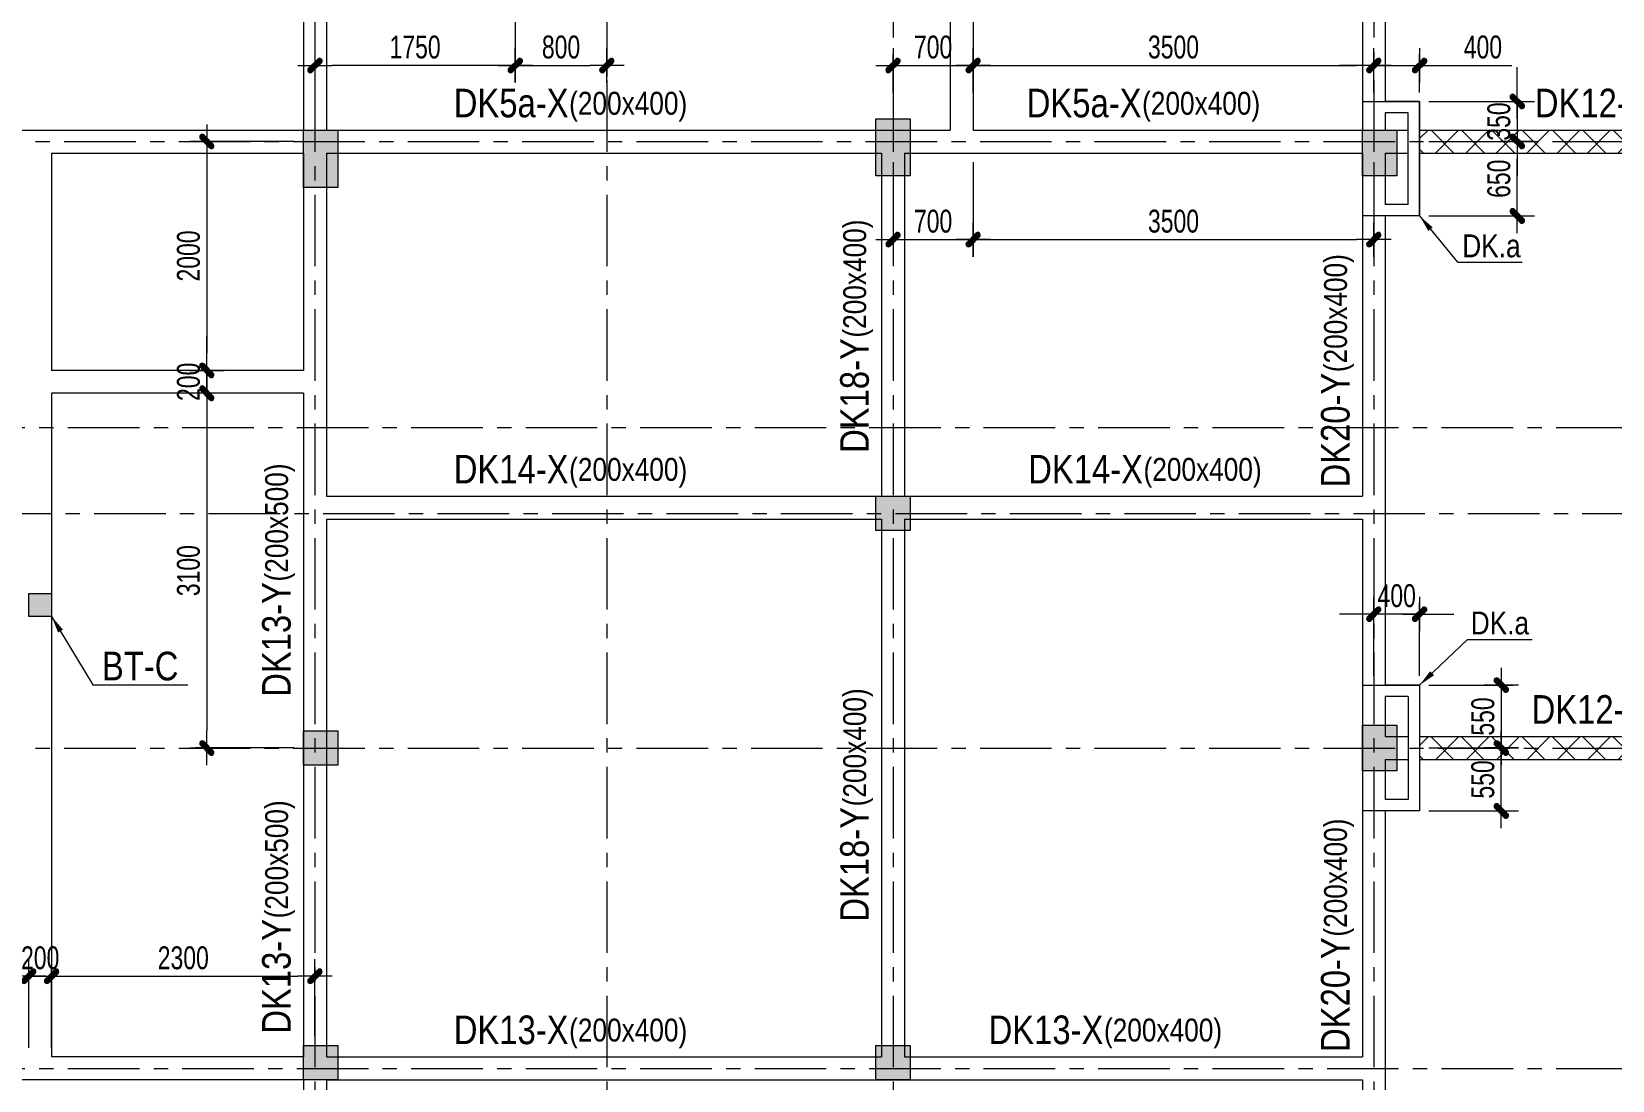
# Model space of a CAD drawing. Header units: millimetres. Extents: x -32285 to 839146, y -560248 to 114976.
# Drawn here: x 33275 to 47084, y 15045 to 24211 of the extents above; entities that cross this region are included whole.
import ezdxf
from ezdxf.enums import TextEntityAlignment as Align

# ---------------------------------------------------------------- set-up
doc = ezdxf.new("R2010")
doc.units = ezdxf.units.MM
doc.linetypes.add('ACAD_ISO03W100', pattern=[30, 12, -18])
doc.linetypes.add('CENTER', pattern=[2, 1.25, -0.25, 0.25, -0.25])
doc.layers.get('0').update_dxf_attribs({"lineweight": 20})
doc.layers.get('Defpoints').update_dxf_attribs({"lineweight": 9})
for name, color, linetype, lineweight in [('a', 2, 'Continuous', 20), ('A_Bao_Cot_S_0.2', 3, 'Continuous', 20), ('A_Bao_DK_S_0.2', 3, 'Continuous', 20), ('A_Center_S_0.09', 8, 'Continuous', 9), ('A_Hatch_Cot_S_0.2', 30, 'Continuous', 20), ('A_Hatch_S_CONC_0.05', 8, 'ACAD_ISO03W100', 5), ('A_Note_Steel_S_0.09', 8, 'Continuous', 9), ('BT-1', 6, 'Continuous', 35), ('COT CAY1', 6, 'Continuous', 20), ('Dim P', 150, 'Continuous', 15), ('DK-X', 33, 'Continuous', 35), ('DK-Y', 6, 'Continuous', 35), ('GCT-S', 8, 'Continuous', 9), ('TTN', 4, 'Continuous', 20)]:
    doc.layers.add(name, color=color, linetype=linetype, lineweight=lineweight)
doc.styles.add('conden250', font='VHELVCN.TTF', dxfattribs={"height": 250})
doc.styles.add('condense200', font='VHELVCN.TTF', dxfattribs={"height": 200})
doc.styles.add('Shx200', font='vn_vni.shx', dxfattribs={"width": 0.75, "bigfont": '@extfont2.shx'})
doc.dimstyles.new('SC 100 shx', dxfattribs={"dimtxt": 200, "dimasz": 150, "dimexe": 100, "dimexo": 80, "dimgap": 60, "dimtad": 1, "dimdec": 0, "dimtxsty": 'Shx200', "dimblk": 'STIK-01', "dimcen": -125, "dimdle": 100, "dimclrd": 8, "dimclre": 8, "dimclrt": 256, "dimadec": 0, "dimazin": 0, "dimtfac": 1, "dimtdec": 0, "dimtix": 1, "dimtmove": 0, "dimatfit": 3, "dimfxl": 1, "dimlwd": 9, "dimlwe": 9, "dimarcsym": 0})

# ---------------------------------------------------------------- blocks, each defined once
blk = doc.blocks.new('STIK-01')
at = {"lineweight": 13}
h = blk.add_hatch(color=8, dxfattribs=at)
edge = h.paths.add_edge_path()
edge.add_line((-0.162, -0.374), (0.374, 0.162))
edge.add_arc((0.268, 0.268), 0.15, 315, 495)
edge.add_line((0.162, 0.374), (-0.374, -0.162))
edge.add_arc((-0.268, -0.268), 0.15, 135, 315)
at = {"color": 8, "lineweight": 9}
for p, q in [((0, 0.212), (0, 1)), ((-0.212, 0), (-1, 0)), ((1, 0), (0.212, 0)), ((0, -1), (0, -0.212))]:
    blk.add_line(p, q, dxfattribs=at)
at = {"color": 8, "lineweight": 13}
blk.add_lwpolyline([(-0.162, -0.374), (0.374, 0.162, 1), (0.162, 0.374), (-0.374, -0.162, 1)], format="xyb", close=True, dxfattribs=at)
blk = doc.blocks.new('*D131')
at = {"layer": 'Defpoints', "color": 0, "linetype": 'Continuous', "transparency": 16777216}
for p in [(259152, -76233), (259852, -76233), (259852, -76990)]:
    blk.add_point(p, dxfattribs=at)
at = {"layer": 'Dim P', "color": 8, "linetype": 'Continuous', "lineweight": 9, "transparency": 16777216}
for p, q in [((259152, -76313), (259152, -77090)), ((259852, -76313), (259852, -77090)), ((259302, -76990), (259702, -76990))]:
    blk.add_line(p, q, dxfattribs=at)
at = {"layer": 'Dim P', "color": 8, "linetype": 'Continuous', "lineweight": 9, "transparency": 16777216, "xscale": 150, "yscale": 150, "zscale": 150, "rotation": 180}
blk.add_blockref('STIK-01', (259152, -76990), dxfattribs=at)
at = {"layer": 'Dim P', "color": 8, "linetype": 'Continuous', "lineweight": 9, "transparency": 16777216, "xscale": 150, "yscale": 150, "zscale": 150}
blk.add_blockref('STIK-01', (259852, -76990), dxfattribs=at)
at = {"layer": 'Dim P', "linetype": 'Continuous', "transparency": 16777216, "insert": (259502, -76830), "char_height": 200, "attachment_point": 5, "style": 'Shx200'}
blk.add_mtext('700', dxfattribs=at)
blk = doc.blocks.new('*D132')
at = {"layer": 'Defpoints', "color": 0, "linetype": 'Continuous', "transparency": 16777216}
for p in [(259852, -76233), (263352, -76233), (263352, -76990)]:
    blk.add_point(p, dxfattribs=at)
at = {"layer": 'Dim P', "color": 8, "linetype": 'Continuous', "lineweight": 9, "transparency": 16777216}
for p, q in [((259852, -76313), (259852, -77090)), ((263352, -76313), (263352, -77090)), ((260002, -76990), (263202, -76990))]:
    blk.add_line(p, q, dxfattribs=at)
at = {"layer": 'Dim P', "color": 8, "linetype": 'Continuous', "lineweight": 9, "transparency": 16777216, "xscale": 150, "yscale": 150, "zscale": 150, "rotation": 180}
blk.add_blockref('STIK-01', (259852, -76990), dxfattribs=at)
at = {"layer": 'Dim P', "color": 8, "linetype": 'Continuous', "lineweight": 9, "transparency": 16777216, "xscale": 150, "yscale": 150, "zscale": 150}
blk.add_blockref('STIK-01', (263352, -76990), dxfattribs=at)
at = {"layer": 'Dim P', "linetype": 'Continuous', "transparency": 16777216, "insert": (261602, -76830), "char_height": 200, "attachment_point": 5, "style": 'Shx200'}
blk.add_mtext('3500', dxfattribs=at)
blk = doc.blocks.new('*D133')
at = {"layer": 'Defpoints', "color": 0, "linetype": 'Continuous', "transparency": 16777216}
for p in [(263752, -75783), (263752, -76133), (264605, -76133)]:
    blk.add_point(p, dxfattribs=at)
at = {"layer": 'Dim P', "color": 8, "linetype": 'Continuous', "lineweight": 9, "transparency": 16777216}
for p, q in [((264605, -75633), (264605, -75483)), ((263832, -75783), (264705, -75783)), ((264605, -75783), (264605, -76133)), ((263832, -76133), (264705, -76133)), ((264605, -76283), (264605, -76433))]:
    blk.add_line(p, q, dxfattribs=at)
at = {"layer": 'Dim P', "color": 8, "linetype": 'Continuous', "lineweight": 9, "transparency": 16777216, "xscale": 150, "yscale": 150, "zscale": 150}
for p, rotation in [((264605, -75783), 270), ((264605, -76133), 90)]:
    blk.add_blockref('STIK-01', p, dxfattribs=dict(at, rotation=rotation))
at = {"layer": 'Dim P', "linetype": 'Continuous', "transparency": 16777216, "insert": (264445, -75958), "char_height": 200, "attachment_point": 5, "rotation": 90, "style": 'Shx200'}
blk.add_mtext('350', dxfattribs=at)
blk = doc.blocks.new('*D134')
at = {"layer": 'Defpoints', "color": 0, "linetype": 'Continuous', "transparency": 16777216}
for p in [(263752, -76133), (264605, -76133), (263752, -76783)]:
    blk.add_point(p, dxfattribs=at)
at = {"layer": 'Dim P', "color": 8, "linetype": 'Continuous', "lineweight": 9, "transparency": 16777216}
for p, q in [((263832, -76133), (264705, -76133)), ((264605, -76633), (264605, -76283)), ((263832, -76783), (264705, -76783))]:
    blk.add_line(p, q, dxfattribs=at)
at = {"layer": 'Dim P', "color": 8, "linetype": 'Continuous', "lineweight": 9, "transparency": 16777216, "xscale": 150, "yscale": 150, "zscale": 150}
for p, rotation in [((264605, -76133), 90), ((264605, -76783), 270)]:
    blk.add_blockref('STIK-01', p, dxfattribs=dict(at, rotation=rotation))
at = {"layer": 'Dim P', "linetype": 'Continuous', "transparency": 16777216, "insert": (264445, -76458), "char_height": 200, "attachment_point": 5, "rotation": 90, "style": 'Shx200'}
blk.add_mtext('650', dxfattribs=at)
blk = doc.blocks.new('*D149')
at = {"layer": 'Defpoints', "color": 0, "linetype": 'Continuous', "transparency": 16777216}
for p in [(254102, -74733), (255852, -74733), (254102, -75468)]:
    blk.add_point(p, dxfattribs=at)
at = {"layer": 'Dim P', "color": 8, "linetype": 'Continuous', "lineweight": 9, "transparency": 16777216}
for p, q in [((254102, -74813), (254102, -75568)), ((255852, -74813), (255852, -75568)), ((255702, -75468), (254252, -75468))]:
    blk.add_line(p, q, dxfattribs=at)
at = {"layer": 'Dim P', "color": 8, "linetype": 'Continuous', "lineweight": 9, "transparency": 16777216, "xscale": 150, "yscale": 150, "zscale": 150, "rotation": 180}
blk.add_blockref('STIK-01', (254102, -75468), dxfattribs=at)
at = {"layer": 'Dim P', "color": 8, "linetype": 'Continuous', "lineweight": 9, "transparency": 16777216, "xscale": 150, "yscale": 150, "zscale": 150}
blk.add_blockref('STIK-01', (255852, -75468), dxfattribs=at)
at = {"layer": 'Dim P', "linetype": 'Continuous', "transparency": 16777216, "insert": (254977, -75308), "char_height": 200, "attachment_point": 5, "style": 'Shx200'}
blk.add_mtext('1750', dxfattribs=at)
blk = doc.blocks.new('*D150')
at = {"layer": 'Defpoints', "color": 0, "linetype": 'Continuous', "transparency": 16777216}
for p in [(255852, -74733), (256652, -74733), (256652, -75468)]:
    blk.add_point(p, dxfattribs=at)
at = {"layer": 'Dim P', "color": 8, "linetype": 'Continuous', "lineweight": 9, "transparency": 16777216}
for p, q in [((255852, -74813), (255852, -75568)), ((256652, -74813), (256652, -75568)), ((256002, -75468), (256502, -75468))]:
    blk.add_line(p, q, dxfattribs=at)
at = {"layer": 'Dim P', "color": 8, "linetype": 'Continuous', "lineweight": 9, "transparency": 16777216, "xscale": 150, "yscale": 150, "zscale": 150, "rotation": 180}
blk.add_blockref('STIK-01', (255852, -75468), dxfattribs=at)
at = {"layer": 'Dim P', "color": 8, "linetype": 'Continuous', "lineweight": 9, "transparency": 16777216, "xscale": 150, "yscale": 150, "zscale": 150}
blk.add_blockref('STIK-01', (256652, -75468), dxfattribs=at)
at = {"layer": 'Dim P', "linetype": 'Continuous', "transparency": 16777216, "insert": (256252, -75308), "char_height": 200, "attachment_point": 5, "style": 'Shx200'}
blk.add_mtext('800', dxfattribs=at)
blk = doc.blocks.new('*D151')
at = {"layer": 'Defpoints', "color": 0, "linetype": 'Continuous', "transparency": 16777216}
for p in [(259852, -75468), (259152, -75783), (259852, -75783)]:
    blk.add_point(p, dxfattribs=at)
at = {"layer": 'Dim P', "color": 8, "linetype": 'Continuous', "lineweight": 9, "transparency": 16777216}
for p, q in [((259152, -75703), (259152, -75368)), ((259852, -75703), (259852, -75368)), ((259302, -75468), (259702, -75468))]:
    blk.add_line(p, q, dxfattribs=at)
at = {"layer": 'Dim P', "color": 8, "linetype": 'Continuous', "lineweight": 9, "transparency": 16777216, "xscale": 150, "yscale": 150, "zscale": 150, "rotation": 180}
blk.add_blockref('STIK-01', (259152, -75468), dxfattribs=at)
at = {"layer": 'Dim P', "color": 8, "linetype": 'Continuous', "lineweight": 9, "transparency": 16777216, "xscale": 150, "yscale": 150, "zscale": 150}
blk.add_blockref('STIK-01', (259852, -75468), dxfattribs=at)
at = {"layer": 'Dim P', "linetype": 'Continuous', "transparency": 16777216, "insert": (259502, -75308), "char_height": 200, "attachment_point": 5, "style": 'Shx200'}
blk.add_mtext('700', dxfattribs=at)
blk = doc.blocks.new('*D156')
at = {"layer": 'Defpoints', "color": 0, "linetype": 'Continuous', "transparency": 16777216}
for p in [(263352, -75468), (259852, -75783), (263352, -75783)]:
    blk.add_point(p, dxfattribs=at)
at = {"layer": 'Dim P', "color": 8, "linetype": 'Continuous', "lineweight": 9, "transparency": 16777216}
for p, q in [((259852, -75703), (259852, -75368)), ((263352, -75703), (263352, -75368)), ((260002, -75468), (263202, -75468))]:
    blk.add_line(p, q, dxfattribs=at)
at = {"layer": 'Dim P', "color": 8, "linetype": 'Continuous', "lineweight": 9, "transparency": 16777216, "xscale": 150, "yscale": 150, "zscale": 150, "rotation": 180}
blk.add_blockref('STIK-01', (259852, -75468), dxfattribs=at)
at = {"layer": 'Dim P', "color": 8, "linetype": 'Continuous', "lineweight": 9, "transparency": 16777216, "xscale": 150, "yscale": 150, "zscale": 150}
blk.add_blockref('STIK-01', (263352, -75468), dxfattribs=at)
at = {"layer": 'Dim P', "linetype": 'Continuous', "transparency": 16777216, "insert": (261602, -75308), "char_height": 200, "attachment_point": 5, "style": 'Shx200'}
blk.add_mtext('3500', dxfattribs=at)
blk = doc.blocks.new('*D157')
at = {"layer": 'Defpoints', "color": 0, "linetype": 'Continuous', "transparency": 16777216}
for p in [(263352, -75468), (263352, -75783), (263752, -75783)]:
    blk.add_point(p, dxfattribs=at)
at = {"layer": 'Dim P', "color": 8, "linetype": 'Continuous', "lineweight": 9, "transparency": 16777216}
for p, q in [((263352, -75703), (263352, -75368)), ((263752, -75703), (263752, -75368)), ((263202, -75468), (263052, -75468)), ((263352, -75468), (263752, -75468)), ((263902, -75468), (264558, -75468))]:
    blk.add_line(p, q, dxfattribs=at)
at = {"layer": 'Dim P', "color": 8, "linetype": 'Continuous', "lineweight": 9, "transparency": 16777216, "xscale": 150, "yscale": 150, "zscale": 150}
blk.add_blockref('STIK-01', (263352, -75468), dxfattribs=at)
at = {"layer": 'Dim P', "color": 8, "linetype": 'Continuous', "lineweight": 9, "transparency": 16777216, "xscale": 150, "yscale": 150, "zscale": 150, "rotation": 180}
blk.add_blockref('STIK-01', (263752, -75468), dxfattribs=at)
at = {"layer": 'Dim P', "linetype": 'Continuous', "transparency": 16777216, "insert": (264305, -75308), "char_height": 200, "attachment_point": 5, "style": 'Shx200'}
blk.add_mtext('400', dxfattribs=at)
blk = doc.blocks.new('*D179')
at = {"layer": 'Defpoints', "color": 0, "linetype": 'Continuous', "transparency": 16777216}
for p in [(254002, -76133), (253158, -78133), (254002, -78133)]:
    blk.add_point(p, dxfattribs=at)
at = {"layer": 'Dim P', "color": 8, "linetype": 'Continuous', "lineweight": 9, "transparency": 16777216}
for p, q in [((253922, -76133), (253058, -76133)), ((253158, -76283), (253158, -77983)), ((253922, -78133), (253058, -78133))]:
    blk.add_line(p, q, dxfattribs=at)
at = {"layer": 'Dim P', "color": 8, "linetype": 'Continuous', "lineweight": 9, "transparency": 16777216, "xscale": 150, "yscale": 150, "zscale": 150}
for p, rotation in [((253158, -76133), 90), ((253158, -78133), 270)]:
    blk.add_blockref('STIK-01', p, dxfattribs=dict(at, rotation=rotation))
at = {"layer": 'Dim P', "linetype": 'Continuous', "transparency": 16777216, "insert": (252998, -77133), "char_height": 200, "attachment_point": 5, "rotation": 90, "style": 'Shx200'}
blk.add_mtext('2000', dxfattribs=at)
blk = doc.blocks.new('*D180')
at = {"layer": 'Defpoints', "color": 0, "linetype": 'Continuous', "transparency": 16777216}
for p in [(254002, -78133), (253158, -78333), (254002, -78333)]:
    blk.add_point(p, dxfattribs=at)
at = {"layer": 'Dim P', "color": 8, "linetype": 'Continuous', "lineweight": 9, "transparency": 16777216}
for p, q in [((253158, -77983), (253158, -77833)), ((253922, -78133), (253058, -78133)), ((253158, -78133), (253158, -78333)), ((253922, -78333), (253058, -78333)), ((253158, -78483), (253158, -78633))]:
    blk.add_line(p, q, dxfattribs=at)
at = {"layer": 'Dim P', "color": 8, "linetype": 'Continuous', "lineweight": 9, "transparency": 16777216, "xscale": 150, "yscale": 150, "zscale": 150}
for p, rotation in [((253158, -78133), 270), ((253158, -78333), 90)]:
    blk.add_blockref('STIK-01', p, dxfattribs=dict(at, rotation=rotation))
at = {"layer": 'Dim P', "linetype": 'Continuous', "transparency": 16777216, "insert": (252998, -78233), "char_height": 200, "attachment_point": 5, "rotation": 90, "style": 'Shx200'}
blk.add_mtext('200', dxfattribs=at)
blk = doc.blocks.new('*D181')
at = {"layer": 'Defpoints', "color": 0, "linetype": 'Continuous', "transparency": 16777216}
for p in [(254002, -78333), (253158, -81433), (254002, -81433)]:
    blk.add_point(p, dxfattribs=at)
at = {"layer": 'Dim P', "color": 8, "linetype": 'Continuous', "lineweight": 9, "transparency": 16777216}
for p, q in [((253922, -78333), (253058, -78333)), ((253158, -78483), (253158, -81283)), ((253922, -81433), (253058, -81433))]:
    blk.add_line(p, q, dxfattribs=at)
at = {"layer": 'Dim P', "color": 8, "linetype": 'Continuous', "lineweight": 9, "transparency": 16777216, "xscale": 150, "yscale": 150, "zscale": 150}
for p, rotation in [((253158, -78333), 90), ((253158, -81433), 270)]:
    blk.add_blockref('STIK-01', p, dxfattribs=dict(at, rotation=rotation))
at = {"layer": 'Dim P', "linetype": 'Continuous', "transparency": 16777216, "insert": (252998, -79883), "char_height": 200, "attachment_point": 5, "rotation": 90, "style": 'Shx200'}
blk.add_mtext('3100', dxfattribs=at)
blk = doc.blocks.new('*D182')
at = {"layer": 'Defpoints', "color": 0, "linetype": 'Continuous', "transparency": 16777216}
for p in [(251602, -83428), (247402, -84033), (251602, -84133)]:
    blk.add_point(p, dxfattribs=at)
at = {"layer": 'Dim P', "color": 8, "linetype": 'Continuous', "lineweight": 9, "transparency": 16777216}
for p, q in [((247402, -83953), (247402, -83328)), ((251602, -84053), (251602, -83328)), ((247552, -83428), (251452, -83428))]:
    blk.add_line(p, q, dxfattribs=at)
at = {"layer": 'Dim P', "color": 8, "linetype": 'Continuous', "lineweight": 9, "transparency": 16777216, "xscale": 150, "yscale": 150, "zscale": 150, "rotation": 180}
blk.add_blockref('STIK-01', (247402, -83428), dxfattribs=at)
at = {"layer": 'Dim P', "color": 8, "linetype": 'Continuous', "lineweight": 9, "transparency": 16777216, "xscale": 150, "yscale": 150, "zscale": 150}
blk.add_blockref('STIK-01', (251602, -83428), dxfattribs=at)
at = {"layer": 'Dim P', "linetype": 'Continuous', "transparency": 16777216, "insert": (249502, -83268), "char_height": 200, "attachment_point": 5, "style": 'Shx200'}
blk.add_mtext('4200', dxfattribs=at)
blk = doc.blocks.new('*D183')
at = {"layer": 'Defpoints', "color": 0, "linetype": 'Continuous', "transparency": 16777216}
for p in [(251802, -83428), (251602, -84133), (251802, -84133)]:
    blk.add_point(p, dxfattribs=at)
at = {"layer": 'Dim P', "color": 8, "linetype": 'Continuous', "lineweight": 9, "transparency": 16777216}
for p, q in [((251602, -84053), (251602, -83328)), ((251802, -84053), (251802, -83328)), ((251452, -83428), (251302, -83428)), ((251602, -83428), (251802, -83428)), ((251952, -83428), (252102, -83428))]:
    blk.add_line(p, q, dxfattribs=at)
at = {"layer": 'Dim P', "color": 8, "linetype": 'Continuous', "lineweight": 9, "transparency": 16777216, "xscale": 150, "yscale": 150, "zscale": 150}
blk.add_blockref('STIK-01', (251602, -83428), dxfattribs=at)
at = {"layer": 'Dim P', "color": 8, "linetype": 'Continuous', "lineweight": 9, "transparency": 16777216, "xscale": 150, "yscale": 150, "zscale": 150, "rotation": 180}
blk.add_blockref('STIK-01', (251802, -83428), dxfattribs=at)
at = {"layer": 'Dim P', "linetype": 'Continuous', "transparency": 16777216, "insert": (251702, -83268), "char_height": 200, "attachment_point": 5, "style": 'Shx200'}
blk.add_mtext('200', dxfattribs=at)
blk = doc.blocks.new('*D184')
at = {"layer": 'Defpoints', "color": 0, "linetype": 'Continuous', "transparency": 16777216}
for p in [(254102, -83428), (254102, -84033), (251802, -84133)]:
    blk.add_point(p, dxfattribs=at)
at = {"layer": 'Dim P', "color": 8, "linetype": 'Continuous', "lineweight": 9, "transparency": 16777216}
for p, q in [((251802, -84053), (251802, -83328)), ((254102, -83953), (254102, -83328)), ((251952, -83428), (253952, -83428))]:
    blk.add_line(p, q, dxfattribs=at)
at = {"layer": 'Dim P', "color": 8, "linetype": 'Continuous', "lineweight": 9, "transparency": 16777216, "xscale": 150, "yscale": 150, "zscale": 150, "rotation": 180}
blk.add_blockref('STIK-01', (251802, -83428), dxfattribs=at)
at = {"layer": 'Dim P', "color": 8, "linetype": 'Continuous', "lineweight": 9, "transparency": 16777216, "xscale": 150, "yscale": 150, "zscale": 150}
blk.add_blockref('STIK-01', (254102, -83428), dxfattribs=at)
at = {"layer": 'Dim P', "linetype": 'Continuous', "transparency": 16777216, "insert": (252952, -83268), "char_height": 200, "attachment_point": 5, "style": 'Shx200'}
blk.add_mtext('2300', dxfattribs=at)
blk = doc.blocks.new('*D229')
at = {"layer": 'Defpoints', "color": 0, "linetype": 'Continuous', "transparency": 16777216}
for p in [(263352, -80263), (263352, -80883), (263752, -80883)]:
    blk.add_point(p, dxfattribs=at)
at = {"layer": 'Dim P', "color": 8, "linetype": 'Continuous', "lineweight": 9, "transparency": 16777216}
for p, q in [((263352, -80803), (263352, -80163)), ((263752, -80803), (263752, -80163)), ((263202, -80263), (263052, -80263)), ((263752, -80263), (263352, -80263)), ((263902, -80263), (264052, -80263))]:
    blk.add_line(p, q, dxfattribs=at)
at = {"layer": 'Dim P', "color": 8, "linetype": 'Continuous', "lineweight": 9, "transparency": 16777216, "xscale": 150, "yscale": 150, "zscale": 150}
blk.add_blockref('STIK-01', (263352, -80263), dxfattribs=at)
at = {"layer": 'Dim P', "color": 8, "linetype": 'Continuous', "lineweight": 9, "transparency": 16777216, "xscale": 150, "yscale": 150, "zscale": 150, "rotation": 180}
blk.add_blockref('STIK-01', (263752, -80263), dxfattribs=at)
at = {"layer": 'Dim P', "linetype": 'Continuous', "transparency": 16777216, "insert": (263552, -80103), "char_height": 200, "attachment_point": 5, "style": 'Shx200'}
blk.add_mtext('400', dxfattribs=at)
blk = doc.blocks.new('*D230')
at = {"layer": 'Defpoints', "color": 0, "linetype": 'Continuous', "transparency": 16777216}
for p in [(263752, -80883), (263752, -81433), (264465, -81433)]:
    blk.add_point(p, dxfattribs=at)
at = {"layer": 'Dim P', "color": 8, "linetype": 'Continuous', "lineweight": 9, "transparency": 16777216}
for p, q in [((263832, -80883), (264565, -80883)), ((264465, -81033), (264465, -81283)), ((263832, -81433), (264565, -81433))]:
    blk.add_line(p, q, dxfattribs=at)
at = {"layer": 'Dim P', "color": 8, "linetype": 'Continuous', "lineweight": 9, "transparency": 16777216, "xscale": 150, "yscale": 150, "zscale": 150}
for p, rotation in [((264465, -80883), 90), ((264465, -81433), 270)]:
    blk.add_blockref('STIK-01', p, dxfattribs=dict(at, rotation=rotation))
at = {"layer": 'Dim P', "linetype": 'Continuous', "transparency": 16777216, "insert": (264305, -81158), "char_height": 200, "attachment_point": 5, "rotation": 90, "style": 'Shx200'}
blk.add_mtext('550', dxfattribs=at)
blk = doc.blocks.new('*D231')
at = {"layer": 'Defpoints', "color": 0, "linetype": 'Continuous', "transparency": 16777216}
for p in [(263752, -81433), (264465, -81433), (263752, -81983)]:
    blk.add_point(p, dxfattribs=at)
at = {"layer": 'Dim P', "color": 8, "linetype": 'Continuous', "lineweight": 9, "transparency": 16777216}
for p, q in [((263832, -81433), (264565, -81433)), ((264465, -81833), (264465, -81583)), ((263832, -81983), (264565, -81983))]:
    blk.add_line(p, q, dxfattribs=at)
at = {"layer": 'Dim P', "color": 8, "linetype": 'Continuous', "lineweight": 9, "transparency": 16777216, "xscale": 150, "yscale": 150, "zscale": 150}
for p, rotation in [((264465, -81433), 90), ((264465, -81983), 270)]:
    blk.add_blockref('STIK-01', p, dxfattribs=dict(at, rotation=rotation))
at = {"layer": 'Dim P', "linetype": 'Continuous', "transparency": 16777216, "insert": (264305, -81708), "char_height": 200, "attachment_point": 5, "rotation": 90, "style": 'Shx200'}
blk.add_mtext('550', dxfattribs=at)
blk = doc.blocks.new('COL-HTRU')
at = {"layer": 'A_Bao_Cot_S_0.2', "linetype": 'Continuous'}
for points in [[(-3326, 22570), (-3326, 23070), (-3026, 23070), (-3026, 22570)], [(-8326, 22470), (-8326, 22970), (-8026, 22970), (-8026, 22470)], [(924, 22570), (924, 22970), (1224, 22970), (1224, 22570)], [(-3326, 19470), (-3326, 19770), (-3026, 19770), (-3026, 19470)], [(-8326, 17420), (-8326, 17720), (-8026, 17720), (-8026, 17420)], [(924, 17370), (924, 17770), (1224, 17770), (1224, 17370)], [(-8326, 14670), (-8326, 14970), (-8026, 14970), (-8026, 14670)], [(-3326, 14670), (-3326, 14970), (-3026, 14970), (-3026, 14670)]]:
    blk.add_lwpolyline(points, close=True, dxfattribs=at)
at = {"layer": 'A_Hatch_Cot_S_0.2', "linetype": 'Continuous'}
for points in [[(-3026, 22570), (-3026, 23070), (-3326, 22570), (-3326, 23070)], [(-8026, 22470), (-8026, 22970), (-8326, 22470), (-8326, 22970)], [(1224, 22570), (1224, 22970), (924, 22570), (924, 22970)], [(-3026, 19470), (-3026, 19770), (-3326, 19470), (-3326, 19770)], [(-8026, 17420), (-8026, 17720), (-8326, 17420), (-8326, 17720)], [(1224, 17370), (1224, 17770), (924, 17370), (924, 17770)], [(-8026, 14670), (-8026, 14970), (-8326, 14670), (-8326, 14970)], [(-3026, 14670), (-3026, 14970), (-3326, 14670), (-3326, 14970)]]:
    blk.add_trace(points, dxfattribs=at)
blk = doc.blocks.new('BTT1 - UPDATE')
at = {"layer": 'COT CAY1', "linetype": 'Continuous'}
h = blk.add_hatch(color=2, dxfattribs=at)
h.dxf.hatch_style = 1
h.paths.add_polyline_path([(986110, -102055), (986310, -102055), (986310, -102255), (986110, -102255)])
at = {"layer": 'COT CAY1', "color": 2}
blk.add_lwpolyline([(986110, -102055), (986310, -102055), (986310, -102255), (986110, -102255)], close=True, dxfattribs=at)
at = {"layer": 'BT-1', "color": 2, "linetype": 'Continuous', "ltscale": 0.4, "style": 'conden250'}
blk.add_text('BT-C', height=250, dxfattribs=at).set_placement((987083, -102889), align=Align.BOTTOM_CENTER)
at = {"layer": 'A_Note_Steel_S_0.09', "linetype": 'Continuous'}
blk.add_leader([(986310, -102255), (986669, -102852), (987500, -102852)], dimstyle='SC 100 shx', override={"dimgap": 60, "dimtad": 0}, dxfattribs=at)

msp = doc.modelspace()

# ---------------------------------------------------------------- hatches: boundary and pattern name
at = {"layer": 'A_Hatch_S_CONC_0.05', "linetype": 'Continuous'}
h = msp.add_hatch(dxfattribs=at)
h.set_pattern_fill('ANSI37', color=256, scale=1500, style=0)
h.set_pattern_definition([(45, (-218352.1, 82759.73), (-132.58252, 132.58252), []), (135, (-218352.1, 82759.73), (-132.58252, -132.58252), [])])
h.paths.add_polyline_path([(49000, 9400), (49300, 9400), (49300, 10500), (49000, 10500), (49000, 13450), (49300, 13450), (49300, 14450), (49000, 14450), (49000, 17400), (49300, 17400), (49300, 18500), (49000, 18500), (49000, 22600), (49300, 22600), (49300, 23600), (48800, 23600), (48800, 23350), (45400, 23350), (45400, 23150), (48800, 23150), (48800, 18050), (45400, 18050), (45400, 17850), (48800, 17850), (48800, 14050), (45400, 14050), (45400, 13850), (48800, 13850), (48800, 10100), (45400, 10100), (45400, 9900), (48800, 9900), (48800, 4850), (45400, 4850), (45400, 4650), (48800, 4650), (48800, 4300), (49000, 4300), (49300, 4300), (49300, 5300), (49000, 5300)])
h.paths.add_polyline_path([(49000, 9500), (49000, 9900), (49200, 9900), (49200, 9500)], flags=16)
h.paths.add_polyline_path([(49000, 5200), (49200, 5200), (49200, 4850), (49000, 4850)], flags=16)
h.paths.add_polyline_path([(49000, 10100), (49000, 10400), (49200, 10400), (49200, 10100)], flags=16)
h.paths.add_polyline_path([(49000, 4650), (49200, 4650), (49200, 4400), (49000, 4400)], flags=16)
h.paths.add_polyline_path([(49000, 13550), (49000, 13850), (49200, 13850), (49200, 13550)], flags=16)
h.paths.add_polyline_path([(49000, 14050), (49000, 14350), (49200, 14350), (49200, 14050)], flags=16)
h.paths.add_polyline_path([(49000, 17500), (49000, 17850), (49200, 17850), (49200, 17500)], flags=16)
h.paths.add_polyline_path([(49000, 18050), (49000, 18400), (49200, 18400), (49200, 18050)], flags=16)
h.paths.add_polyline_path([(49000, 22700), (49000, 23150), (49200, 23150), (49200, 22700)], flags=16)
h.paths.add_polyline_path([(49000, 23350), (49000, 23500), (49200, 23500), (49200, 23350)], flags=16)

# ---------------------------------------------------------------- linework, layer by layer
at = {"layer": 'a', "linetype": 'Continuous'}
for p, q in [((44900, 23600), (45400, 23600)), ((45400, 23600), (45400, 22600)), ((45400, 22600), (44900, 22600)), ((44900, 18500), (45400, 18500)), ((45400, 18500), (45400, 17400)), ((45400, 17400), (44900, 17400))]:
    msp.add_line(p, q, dxfattribs=at)
at = {"layer": 'A_Bao_DK_S_0.2', "linetype": 'Continuous'}
for p, q in [((41500, 27800), (41500, 23350)), ((44900, 27800), (44900, 23350)), ((45100, 27800), (45100, 23600)), ((35650, 25000), (35650, 23350)), ((35850, 24450.2), (35850, 23350)), ((41300, 24450.2), (41300, 23350)), ((45400, 23600), (45100, 23600)), ((45100, 23500), (45100, 23350)), ((45300, 23500), (45100, 23500)), ((45300, 22700), (45300, 23500)), ((45400, 22600), (45400, 23600)), ((29150, 23350), (35650, 23350)), ((35850, 23350), (41300, 23350)), ((41500, 23350), (44900, 23350)), ((45100, 23350), (45300, 23350)), ((45400, 23350), (48800, 23350)), ((33450, 23150), (35650, 23150)), ((33450, 23150), (33450, 21250)), ((35650, 23150), (35650, 21250)), ((35850, 23150), (35850, 20150)), ((35850, 23150), (40700, 23150)), ((40700, 23150), (40700, 20150)), ((40900, 23150), (40900, 20150)), ((40900, 23150), (44900, 23150)), ((44900, 23150), (44900, 20150)), ((45100, 23150), (45100, 22700)), ((45100, 23150), (45300, 23150)), ((45400, 23150), (48800, 23150)), ((45300, 22700), (45100, 22700)), ((45100, 22600), (45100, 18500)), ((45400, 22600), (45100, 22600)), ((35650, 21250), (33450, 21250)), ((33450, 21050), (33450, 15250)), ((35650, 21050), (33450, 21050)), ((35650, 21050), (35650, 15250)), ((35850, 20150), (40700, 20150)), ((40900, 20150), (44900, 20150)), ((35850, 19950), (35850, 15250)), ((35850, 19950), (40700, 19950)), ((40700, 19950), (40700, 15250)), ((40900, 19950), (44900, 19950)), ((40900, 19950), (40900, 15250)), ((44900, 19950), (44900, 15250)), ((45400, 18500), (45100, 18500)), ((45100, 18400), (45100, 18050)), ((45300, 18400), (45100, 18400)), ((45300, 18400), (45300, 17500)), ((45400, 18500), (45400, 17400)), ((45100, 18050), (45300, 18050)), ((45400, 18050), (48800, 18050)), ((45100, 17850), (45300, 17850)), ((45100, 17850), (45100, 17500)), ((45400, 17850), (48800, 17850)), ((45300, 17500), (45100, 17500)), ((45100, 17400), (45100, 14450)), ((45400, 17400), (45100, 17400)), ((35650, 15250), (33450, 15250)), ((35850, 15250), (40700, 15250)), ((40900, 15250), (44900, 15250)), ((35650, 15050), (29150, 15050)), ((35650, 15050), (35650, 12850)), ((35850, 15050), (35850, 10100)), ((35850, 15050), (44900, 15050)), ((44900, 15050), (44900, 10100))]:
    msp.add_line(p, q, dxfattribs=at)
at = {"layer": 'A_Center_S_0.09', "linetype": 'CENTER', "ltscale": 500}
for p, q in [((35750, 29784.7), (35750, -4531.6)), ((38300, 29784.7), (38300, -4531.6)), ((40800, 29784.7), (40800, -4531.6)), ((45000, 29784.7), (45000, -4531.6)), ((-7439.8, 23250), (52833.4, 23250)), ((-7408.4, 20750), (52833.4, 20750)), ((-7439.8, 17950), (52833.4, 17950)), ((-7408.4, 15150), (52833.4, 15150))]:
    msp.add_line(p, q, dxfattribs=at)
msp.add_lwpolyline([(-6178.9, 20000), (54070.1, 20000)], dxfattribs=at)

# ---------------------------------------------------------------- block references
at = {"layer": 'A_Bao_Cot_S_0.2', "linetype": 'Continuous'}
msp.add_blockref('COL-HTRU', (43976.4, 379.9), dxfattribs=at)
at = {"layer": 'GCT-S', "linetype": 'Continuous'}
msp.add_blockref('BTT1 - UPDATE', (-952860, 121355.5), dxfattribs=at)

# ---------------------------------------------------------------- texts
at = {"layer": 'a', "linetype": 'Continuous', "ltscale": 0.4, "style": 'conden250'}
for p in [(45772.7, 22178.5), (45846.7, 18882.6)]:
    msp.add_text('DK.a', height=200, dxfattribs=at).set_placement(p, align=Align.BOTTOM_LEFT)
at = {"layer": 'DK-X', "linetype": 'Continuous', "ltscale": 0.4, "style": 'conden250'}
for s, p in [('DK5a-X', (37965.3, 23587)), ('DK5a-X', (42970.4, 23587)), ('DK12-X', (47408.9, 23587)), ('DK14-X', (37965.3, 20387)), ('DK14-X', (42982.9, 20387)), ('DK12-X', (47380.9, 18287)), ('DK13-X', (37965.3, 15487)), ('DK13-X', (42637.4, 15487))]:
    msp.add_text(s, height=250, dxfattribs=at).set_placement(p, align=Align.MIDDLE_RIGHT)
at = {"layer": 'DK-Y', "linetype": 'Continuous', "ltscale": 0.4, "style": 'conden250'}
for s, p in [('DK18-Y', (40463.1, 21531.7)), ('DK20-Y', (44663.1, 21229.4)), ('DK13-Y', (35413.1, 19399.9)), ('DK18-Y', (40463.1, 17434.9)), ('DK13-Y', (35413.1, 16455.9)), ('DK20-Y', (44663.1, 16296.4))]:
    msp.add_text(s, height=250, rotation=90, dxfattribs=at).set_placement(p, align=Align.MIDDLE_RIGHT)
at = {"layer": 'TTN', "linetype": 'Continuous', "ltscale": 0.4, "style": 'condense200'}
for p in [(37970.6, 23584.9), (42975.7, 23584.9), (37970.6, 20384.9), (42988.2, 20384.9), (37970.6, 15484.9), (42642.7, 15484.9)]:
    msp.add_text('(200x400)', height=200, dxfattribs=at).set_placement(p, align=Align.MIDDLE_LEFT)
for s, p in [('(200x400)', (40465.2, 21537)), ('(200x400)', (44665.2, 21234.7)), ('(200x500)', (35415.2, 19405.2)), ('(200x400)', (40465.2, 17440.2)), ('(200x500)', (35415.2, 16461.2)), ('(200x400)', (44665.2, 16301.7))]:
    msp.add_text(s, height=200, rotation=90, dxfattribs=at).set_placement(p, align=Align.MIDDLE_LEFT)

# ---------------------------------------------------------------- dimensions: what is measured, and where the dimension line sits
at = {"layer": 'Dim P', "linetype": 'Continuous'}
for base, p1, p2, picture, middle in [((35750, 23915.2), (37500, 24650.2), (35750, 24650.2), '*D149', (36625, 24075.2)), ((38300, 23915.2), (37500, 24650.2), (38300, 24650.2), '*D150', (37900, 24075.2)), ((41500, 23915.2), (40800, 23600), (41500, 23600), '*D151', (41150, 24075.2)), ((45000, 23915.2), (41500, 23600), (45000, 23600), '*D156', (43250, 24075.2)), ((41500, 22393), (40800, 23150), (41500, 23150), '*D131', (41150, 22553)), ((45000, 19120.1), (45400, 18500), (45000, 18500), '*D229', (45200, 19280.1)), ((33250, 15955.1), (29050, 15350), (33250, 15250), '*D182', (31150, 16115.1))]:
    dim = msp.add_linear_dim(base=base, p1=p1, p2=p2, dimstyle='SC 100 shx', dxfattribs=at)
    dim.commit()
    dim.dimension.update_dxf_attribs({"geometry": picture, "text_midpoint": middle, "insert": (-218352.1, 99383.2)})
dim = msp.add_linear_dim(base=(45000, 23915.2), p1=(45400, 23600), p2=(45000, 23600), dimstyle='SC 100 shx', dxfattribs=at)
dim.commit()
dim.dimension.update_dxf_attribs({"geometry": '*D157', "text_midpoint": (45952.9, 23915.2), "dimtype": 128, "insert": (-218352.1, 99383.2)})
for base, p1, p2, picture, middle in [((46252.5, 23250), (45400, 23600), (45400, 23250), '*D133', (46092.5, 23425)), ((34805.9, 21250), (35650, 23250), (35650, 21250), '*D179', (34645.9, 22250)), ((46252.5, 23250), (45400, 22600), (45400, 23250), '*D134', (46092.5, 22925)), ((34805.9, 21050), (35650, 21250), (35650, 21050), '*D180', (34645.9, 21150)), ((34805.9, 17950), (35650, 21050), (35650, 17950), '*D181', (34645.9, 19500)), ((46112.5, 17950), (45400, 18500), (45400, 17950), '*D230', (45952.5, 18225)), ((46112.5, 17950), (45400, 17400), (45400, 17950), '*D231', (45952.5, 17675))]:
    dim = msp.add_linear_dim(base=base, p1=p1, p2=p2, angle=90, dimstyle='SC 100 shx', dxfattribs=at)
    dim.commit()
    dim.dimension.update_dxf_attribs({"geometry": picture, "text_midpoint": middle, "insert": (-218352.1, 99383.2)})
for base, p1, p2, picture, middle in [((45000, 22393), (41500, 23150), (45000, 23150), '*D132', (43250, 22553)), ((33450, 15955.1), (33250, 15250), (33450, 15250), '*D183', (33350, 16115.1)), ((35750, 15955.1), (33450, 15250), (35750, 15350), '*D184', (34600, 16115.1))]:
    dim = msp.add_linear_dim(base=base, p1=p1, p2=p2, dimstyle='SC 100 shx', override={"dimtmove": 1}, dxfattribs=at)
    dim.commit()
    dim.dimension.update_dxf_attribs({"geometry": picture, "text_midpoint": middle, "insert": (-218352.1, 99383.2)})

# ---------------------------------------------------------------- leaders
at = {"layer": 'A_Note_Steel_S_0.09', "linetype": 'Continuous'}
for points in [[(45400, 22600), (45732.1, 22195.6), (46296.4, 22195.6)], [(45400, 18500), (45819.5, 18899.7), (46383.8, 18899.7)]]:
    msp.add_leader(points, dimstyle='SC 100 shx', override={"dimgap": 60, "dimtad": 0}, dxfattribs=at)

doc.saveas('drawing.dxf')
